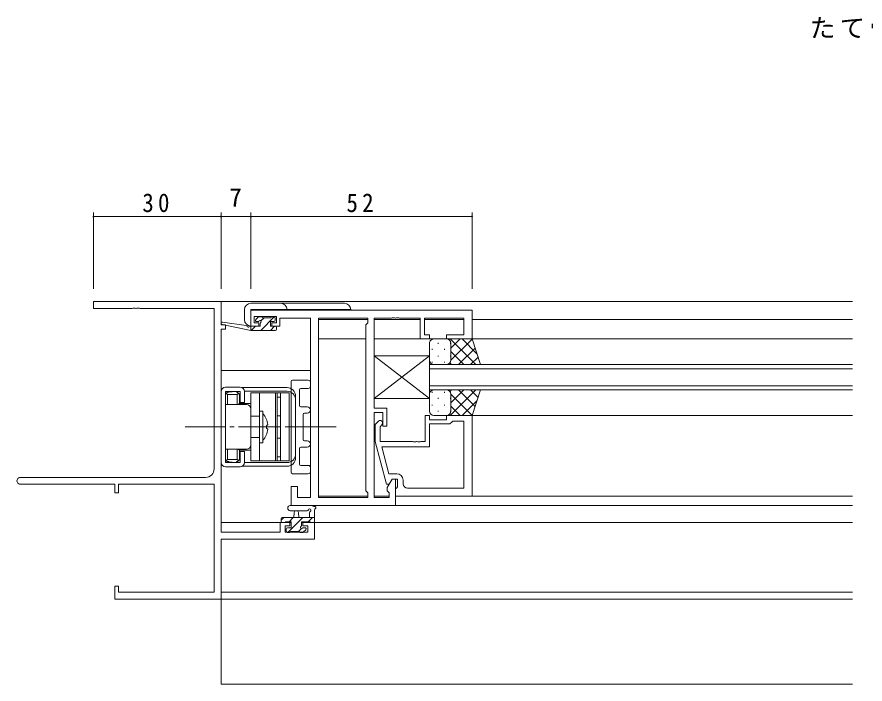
# Model space of a CAD drawing. Units: millimetres on the paper. Extents: x -397 to 397, y -282 to 282.
# Drawn here: x -34.9 to 164.5, y -175.7 to -18.7 of the extents above; entities that cross this region are included whole.
import ezdxf
from ezdxf.enums import TextEntityAlignment as Align

# ---------------------------------------------------------------- set-up
doc = ezdxf.new("R2010")
doc.units = ezdxf.units.MM
doc.linetypes.add('USER2', pattern=[13, 10, -1, 1, -1])
doc.linetypes.add('USER4', pattern=[4, 3, -1])
doc.layers.add('0-2_USER1', color=7, linetype='Continuous')
for name, color, linetype, lineweight in [('0-3_YKK_11', 7, 'Continuous', 18), ('0-4_YKK_12', 2, 'Continuous', 18), ('0-6_YKK_13', 4, 'Continuous', 18), ('0-7_YKK_D', 6, 'Continuous', 18)]:
    doc.layers.add(name, color=color, linetype=linetype, lineweight=lineweight)
doc.styles.add('ＭＳ ゴシック', font='')
doc.styles.get('ＭＳ ゴシック').set_extended_font_data('MS Gothic')

msp = doc.modelspace()

# ---------------------------------------------------------------- linework, layer by layer
at = {"layer": '0-3_YKK_11'}
for p, q in [((-16.88, -85.7), (13.12, -85.7)), ((-16.88, -87.33), (-16.88, -85.7)), ((13.12, -85.7), (13.12, -91.2)), ((-7.838, -87.33), (-16.88, -87.33)), ((-7.655, -87.21), (-7.838, -87.33)), ((-7.105, -87.21), (-7.655, -87.21)), ((-6.922, -87.33), (-7.105, -87.21)), ((-6.838, -87.33), (-6.922, -87.33)), ((-6.655, -87.21), (-6.838, -87.33)), ((-6.105, -87.21), (-6.655, -87.21)), ((-5.922, -87.33), (-6.105, -87.21)), ((11.49, -87.33), (-5.922, -87.33)), ((11.49, -125.07), (11.49, -87.33)), ((20.12, -91.5), (20.12, -87.7)), ((20.12, -87.7), (72.12, -87.7)), ((72.12, -87.7), (72.12, -94.5)), ((20.92, -89.2), (20.92, -90.7)), ((26.12, -89.2), (20.92, -89.2)), ((26.12, -90.7), (26.12, -89.2)), ((26.92, -89.63), (26.92, -90.43)), ((34.12, -89.63), (26.92, -89.63)), ((34.12, -131.77), (34.12, -89.63)), ((36.05, -131.77), (36.05, -89.63)), ((36.05, -89.63), (47.62, -89.63)), ((36.05, -131.77), (36.05, -89.63)), ((47.62, -89.63), (47.62, -90.7)), ((49.12, -89.63), (49.12, -110.8)), ((53.162, -89.63), (49.12, -89.63)), ((53.345, -89.51), (53.162, -89.63)), ((53.895, -89.51), (53.345, -89.51)), ((54.078, -89.63), (53.895, -89.51)), ((54.162, -89.63), (54.078, -89.63)), ((54.345, -89.51), (54.162, -89.63)), ((54.895, -89.51), (54.345, -89.51)), ((55.078, -89.63), (54.895, -89.51)), ((59.92, -89.63), (55.078, -89.63)), ((59.92, -94.5), (59.92, -89.63)), ((60.92, -89.63), (60.92, -93.5)), ((70.19, -89.63), (60.92, -89.63)), ((70.19, -93.5), (70.19, -89.63)), ((13.12, -91.2), (14.12, -91.2)), ((14.12, -91.2), (14.12, -92.2)), ((22.02, -91.5), (20.12, -91.5)), ((20.92, -90.7), (22.02, -90.7)), ((22.02, -90.7), (22.02, -91.5)), ((25.02, -90.7), (26.12, -90.7)), ((25.02, -91.5), (25.02, -90.7)), ((26.92, -91.5), (25.02, -91.5)), ((26.92, -90.43), (26.92, -91.5)), ((47.62, -90.7), (47.19, -91.13)), ((47.19, -91.13), (47.19, -130.27)), ((14.12, -92.2), (13.12, -92.2)), ((13.12, -92.2), (13.12, -139.97)), ((60.92, -93.5), (62.12, -93.5)), ((62.12, -93.5), (62.12, -94.5)), ((66.12, -93.5), (70.19, -93.5)), ((66.12, -94.5), (66.12, -93.5)), ((62.12, -94.5), (59.92, -94.5)), ((72.12, -94.5), (66.12, -94.5)), ((49.12, -110.8), (52.12, -110.8)), ((52.12, -110.8), (52.12, -115)), ((49.12, -111.8), (49.12, -131.77)), ((51.12, -111.8), (49.12, -111.8)), ((51.12, -115), (51.12, -111.8)), ((61.12, -112.5), (61.12, -118.6)), ((62.12, -112.5), (61.12, -112.5)), ((62.12, -113.5), (62.12, -112.5)), ((66.12, -113.5), (62.12, -113.5)), ((66.12, -112.5), (66.12, -113.5)), ((72.12, -112.5), (66.12, -112.5)), ((72.12, -131.5), (72.12, -112.5)), ((50.096, -113.876), (49.32, -114.651)), ((49.32, -114.651), (49.32, -118.597)), ((50.52, -115.149), (50.944, -114.724)), ((50.52, -118.6), (50.52, -115.149)), ((52.12, -115), (51.12, -115)), ((62.12, -114.5), (66.92, -114.5)), ((62.12, -119.9), (62.12, -114.5)), ((66.92, -114.5), (67.42, -114)), ((67.42, -114), (67.62, -113.8)), ((67.62, -113.8), (70.19, -113.8)), ((70.19, -113.8), (70.19, -129.57)), ((70.19, -113.8), (70.19, -129.57)), ((49.32, -118.597), (52.027, -128.7)), ((58.162, -118.6), (50.52, -118.6)), ((58.345, -118.72), (58.162, -118.6)), ((58.895, -118.72), (58.345, -118.72)), ((59.078, -118.6), (58.895, -118.72)), ((59.162, -118.6), (59.078, -118.6)), ((59.345, -118.72), (59.162, -118.6)), ((59.895, -118.72), (59.345, -118.72)), ((60.078, -118.6), (59.895, -118.72)), ((61.12, -118.6), (60.078, -118.6)), ((50.911, -119.9), (62.12, -119.9)), ((52.599, -126.2), (50.911, -119.9)), ((-34.065, -127.07), (9.49, -127.07)), ((52.19, -129.457), (53.32, -127.5)), ((54.42, -126.2), (52.599, -126.2)), ((52.627, -128.7), (53.32, -127.5)), ((53.32, -127.5), (54.12, -127.5)), ((53.32, -127.5), (54.62, -127.5)), ((54.12, -127.5), (54.12, -133.7)), ((54.62, -127.5), (54.62, -129.3)), ((-11.88, -128.7), (-34.065, -128.7)), ((-11.88, -130.7), (-11.88, -128.7)), ((-10.98, -128.7), (-10.98, -130.7)), ((11.49, -128.7), (-10.98, -128.7)), ((11.49, -154.07), (11.49, -128.7)), ((29.62, -129.2), (31.12, -129.2)), ((29.62, -133.7), (29.62, -129.2)), ((31.12, -129.2), (31.12, -131.77)), ((52.027, -128.7), (52.627, -128.7)), ((52.19, -130.27), (52.19, -129.457)), ((54.42, -129.5), (54.12, -129.8)), ((54.62, -129.3), (54.42, -129.5)), ((55.92, -128.57), (55.92, -127.7)), ((70.19, -129.57), (56.92, -129.57)), ((-10.98, -130.7), (-11.88, -130.7)), ((47.19, -130.27), (47.62, -130.7)), ((47.62, -130.7), (47.62, -131.77)), ((52.62, -130.7), (52.19, -130.27)), ((52.62, -131.77), (52.62, -130.7)), ((54.12, -129.8), (54.12, -131.5)), ((54.12, -131.5), (72.12, -131.5)), ((31.12, -131.77), (34.12, -131.77)), ((47.62, -131.77), (36.05, -131.77)), ((49.12, -131.77), (52.62, -131.77)), ((54.12, -133.7), (29.62, -133.7)), ((27.02, -137.7), (29.32, -137.7)), ((27.02, -139.97), (27.02, -137.7)), ((28.22, -138.5), (28.22, -139.97)), ((29.32, -138.5), (28.22, -138.5)), ((29.32, -137.7), (29.32, -138.5)), ((32.32, -137.7), (35.12, -137.7)), ((32.32, -138.5), (32.32, -137.7)), ((33.49, -138.5), (32.32, -138.5)), ((33.49, -139.97), (33.49, -138.5)), ((35.12, -137.7), (35.12, -141.6)), ((13.12, -139.97), (27.02, -139.97)), ((28.22, -139.97), (33.49, -139.97)), ((13.12, -141.6), (13.12, -155.7)), ((35.12, -141.6), (13.12, -141.6)), ((-11.88, -152.7), (-10.98, -152.7)), ((-11.88, -155.7), (-11.88, -152.7)), ((-10.98, -152.7), (-10.98, -154.07)), ((-10.98, -154.07), (11.49, -154.07)), ((13.12, -155.7), (-11.88, -155.7))]:
    msp.add_line(p, q, dxfattribs=at)
for centre, radius, start, end in [((50.52, -114.3), 0.6, 314.99999, 135.00001), ((9.49, -125.07), 2, 270.00001, 359.99999), ((-34.065, -127.885), 0.815, 89.99999, 270.00001), ((54.42, -127.7), 1.5, 0.00001, 89.99999), ((56.92, -128.57), 1, 180.00001, 269.99999)]:
    msp.add_arc(centre, radius, start, end, dxfattribs=at)
at = {"layer": '0-4_YKK_12'}
for p, q in [((12.82, -85.7), (161.62, -85.7)), ((47.618, -89.9), (36.051, -89.9)), ((59.918, -89.9), (49.121, -89.9)), ((70.188, -89.9), (60.921, -89.9)), ((72.12, -89.9), (161.62, -89.9)), ((47.19, -94.5), (36.05, -94.5)), ((49.12, -94.5), (161.62, -94.501)), ((62.12, -100.5), (161.62, -100.5)), ((62.12, -106.5), (62.12, -100.5)), ((62.12, -101.5), (161.62, -101.5)), ((13.12, -101.9), (34.12, -101.9)), ((62.12, -105.5), (161.62, -105.5)), ((62.12, -106.5), (161.62, -106.5)), ((71.62, -112.5), (161.62, -112.5)), ((47.618, -131.5), (36.051, -131.5)), ((52.618, -131.5), (49.121, -131.5)), ((54.12, -131.5), (161.62, -131.5)), ((53.82, -133.7), (161.62, -133.7)), ((13.12, -137.7), (29.62, -137.7)), ((32.02, -137.7), (161.62, -137.7)), ((13.12, -154.07), (161.62, -154.07)), ((12.82, -155.7), (161.62, -155.7)), ((13.12, -155.7), (13.12, -175.7)), ((13.12, -175.7), (161.62, -175.7))]:
    msp.add_line(p, q, dxfattribs=at)
at = {"layer": '0-6_YKK_13'}
for p, q in [((18.618, -87.58), (18.618, -89.98)), ((42.118, -86.08), (20.118, -86.08)), ((20.118, -87.58), (43.618, -87.58)), ((20.118, -91.48), (20.118, -87.58)), ((21.808, -89.388), (21.308, -89.888)), ((22.62, -89.3), (22.02, -89.3)), ((25.639, -89.325), (22.464, -92.5)), ((23.219, -89.5), (22.496, -90.223)), ((24.82, -89.5), (22.82, -89.5)), ((25.52, -89.3), (25.02, -89.3)), ((25.82, -90.1), (25.82, -89.6)), ((20.122, -92.5), (13.361, -91.094)), ((19.008, -91.327), (13.466, -90.503)), ((20.122, -91.5), (20.035, -91.486)), ((20.122, -92.5), (20.122, -91.5)), ((22.32, -91.5), (20.122, -91.5)), ((21.219, -91.5), (20.219, -92.5)), ((21.52, -90.4), (21.859, -90.4)), ((22.32, -90.861), (22.32, -91.5)), ((25.709, -91.5), (24.709, -92.5)), ((24.72, -90.4), (25.52, -90.4)), ((24.72, -91.5), (24.72, -90.4)), ((25.82, -91.5), (24.72, -91.5)), ((25.82, -92.5), (20.122, -92.5)), ((26.12, -92.2), (26.12, -91.8)), ((62.12, -99.5), (62.12, -95.5)), ((63.12, -94.5), (66.12, -94.5)), ((64.2, -95.42), (64.2, -95.62)), ((72.12, -94.5), (66.12, -94.5)), ((66.433, -94.55), (66.483, -94.5)), ((66.988, -94.5), (72.988, -100.5)), ((67.03, -95.42), (67.03, -95.62)), ((67.12, -96.692), (69.312, -94.5)), ((67.12, -99.52), (72.125, -94.515)), ((67.12, -95.5), (67.12, -99.5)), ((67.12, -95.5), (67.12, -99.5)), ((69.816, -94.5), (73.271, -97.955)), ((74.12, -100.5), (72.12, -94.5)), ((62.785, -96.835), (62.785, -97.035)), ((65.615, -96.835), (65.615, -97.035)), ((67.12, -97.46), (70.16, -100.5)), ((68.968, -100.5), (72.832, -96.636)), ((62.12, -98.5), (49.12, -98.5)), ((49.12, -98.5), (49.12, -108.5)), ((62.12, -98.5), (49.12, -108.5)), ((62.12, -108.5), (49.12, -98.5)), ((62.12, -98.5), (62.12, -108.5)), ((64.2, -98.45), (64.2, -98.65)), ((67.03, -98.45), (67.03, -98.65)), ((71.797, -100.5), (73.539, -98.758)), ((62.785, -99.865), (62.785, -100.065)), ((66.12, -100.5), (63.12, -100.5)), ((65.615, -99.865), (65.615, -100.065)), ((66.12, -100.5), (74.12, -100.5)), ((66.14, -100.5), (66.14, -100.5)), ((66.925, -100.093), (67.331, -100.5)), ((29.62, -104.5), (29.62, -125.9)), ((33.62, -104.2), (29.92, -104.2)), ((34.12, -105.63), (34.12, -104.7)), ((13.12, -123.55), (13.12, -106.85)), ((14.12, -105.85), (17.62, -105.85)), ((17.62, -106.85), (14.12, -106.85)), ((14.12, -123.55), (14.12, -106.85)), ((14.62, -107.55), (14.325, -107.255)), ((16.92, -107.55), (14.62, -107.55)), ((14.62, -107.55), (14.62, -109.95)), ((14.82, -107.05), (14.92, -107.05)), ((14.92, -106.95), (15.72, -106.95)), ((14.92, -107.05), (14.92, -106.95)), ((15.72, -106.85), (15.72, -106.95)), ((15.72, -106.85), (16.72, -106.85)), ((16.72, -106.85), (16.72, -107.05)), ((16.92, -107.55), (17.215, -107.255)), ((16.92, -109.95), (16.92, -107.55)), ((17.62, -106.85), (17.62, -109.45)), ((28.62, -105.95), (18.056, -105.95)), ((28.62, -106.8), (18.608, -106.8)), ((18.62, -109.45), (18.62, -106.85)), ((20.12, -107.2), (26.32, -107.2)), ((20.12, -123.2), (20.12, -107.2)), ((22.12, -123.2), (22.12, -107.2)), ((25.92, -123.2), (25.92, -107.2)), ((25.92, -107.2), (29.12, -107.2)), ((26.32, -107.2), (26.32, -123.2)), ((27.12, -123.2), (27.12, -107.2)), ((29.12, -107.2), (29.12, -123.2)), ((31.55, -110.15), (31.55, -106.43)), ((31.85, -106.13), (33.62, -106.13)), ((62.12, -107.5), (62.12, -111.5)), ((62.785, -107.135), (62.785, -106.935)), ((66.12, -106.5), (63.12, -106.5)), ((65.615, -107.135), (65.615, -106.935)), ((66.12, -106.5), (74.12, -106.5)), ((66.14, -106.5), (66.14, -106.5)), ((66.925, -106.907), (67.331, -106.5)), ((66.988, -112.5), (72.988, -106.5)), ((67.12, -109.54), (70.16, -106.5)), ((67.12, -107.48), (72.125, -112.485)), ((67.12, -111.5), (67.12, -107.5)), ((67.12, -111.5), (67.12, -107.5)), ((68.968, -106.5), (72.832, -110.364)), ((71.797, -106.5), (73.539, -108.242)), ((74.12, -106.5), (72.12, -112.5)), ((14.12, -122.65), (14.12, -107.75)), ((17.42, -109.7), (17.42, -107.75)), ((18.62, -109.45), (17.62, -109.45)), ((26.32, -108.2), (27.12, -108.2)), ((26.32, -122.2), (26.32, -108.2)), ((27.12, -108.2), (27.12, -122.2)), ((30.62, -107.95), (30.62, -122.45)), ((49.12, -108.5), (62.12, -108.5)), ((64.2, -108.55), (64.2, -108.35)), ((67.03, -108.55), (67.03, -108.35)), ((69.816, -112.5), (73.271, -109.045)), ((19.12, -109.95), (14.12, -109.95)), ((17.42, -109.7), (17.17, -109.95)), ((17.42, -109.7), (20.12, -109.7)), ((18.62, -109.7), (18.37, -109.95)), ((18.62, -109.7), (18.62, -109.95)), ((20.12, -110.95), (20.12, -119.45)), ((22.115, -111.45), (22.92, -111.45)), ((22.12, -112.7), (22.12, -111.45)), ((22.92, -111.45), (22.92, -118.95)), ((33.37, -110.45), (31.85, -110.45)), ((62.785, -110.165), (62.785, -109.965)), ((64.2, -111.58), (64.2, -111.38)), ((65.615, -110.165), (65.615, -109.965)), ((67.03, -111.58), (67.03, -111.38)), ((67.12, -110.308), (69.312, -112.5)), ((32.42, -118.15), (32.42, -112.25)), ((32.72, -111.95), (33.37, -111.95)), ((63.12, -112.5), (66.12, -112.5)), ((72.12, -112.5), (66.12, -112.5)), ((66.433, -112.45), (66.483, -112.5)), ((24.117, -114.653), (23.82, -114.95)), ((30.62, -115.2), (29.12, -115.2)), ((22.92, -118.95), (22.115, -118.95)), ((22.12, -118.95), (22.12, -117.7)), ((33.37, -118.45), (32.72, -118.45)), ((19.12, -120.45), (14.12, -120.45)), ((14.62, -120.45), (14.62, -122.85)), ((16.92, -120.45), (16.92, -122.85)), ((17.42, -120.7), (17.17, -120.45)), ((17.42, -120.7), (20.12, -120.7)), ((17.42, -122.65), (17.42, -120.7)), ((17.62, -120.95), (17.62, -123.55)), ((18.62, -120.95), (17.62, -120.95)), ((18.37, -120.45), (18.62, -120.7)), ((18.62, -120.45), (18.62, -120.7)), ((18.62, -123.55), (18.62, -120.95)), ((31.55, -123.97), (31.55, -120.25)), ((31.85, -119.95), (33.37, -119.95)), ((17.62, -123.55), (14.12, -123.55)), ((14.62, -122.85), (14.325, -123.145)), ((16.92, -122.85), (14.62, -122.85)), ((14.82, -123.35), (14.92, -123.35)), ((14.92, -123.35), (14.92, -123.45)), ((14.92, -123.45), (15.72, -123.45)), ((15.72, -123.55), (15.72, -123.45)), ((15.72, -123.55), (16.72, -123.55)), ((16.72, -123.55), (16.72, -123.35)), ((16.92, -122.85), (17.215, -123.145)), ((28.62, -123.6), (18.608, -123.6)), ((26.32, -123.2), (20.12, -123.2)), ((29.12, -123.2), (25.92, -123.2)), ((27.12, -122.2), (26.32, -122.2)), ((17.62, -124.55), (14.12, -124.55)), ((28.62, -124.45), (18.056, -124.45)), ((33.62, -124.27), (31.85, -124.27)), ((34.12, -125.7), (34.12, -124.77)), ((29.92, -126.2), (33.62, -126.2)), ((29.392, -133.7), (34.554, -133.7)), ((29.392, -134.9), (33.353, -134.903)), ((30.22, -136.5), (30.322, -135.356)), ((31.42, -136.5), (31.318, -135.356)), ((33.92, -135.32), (33.92, -136.5)), ((35.12, -137.4), (35.12, -134.72)), ((27.22, -137.136), (27.856, -136.5)), ((27.22, -136.8), (27.22, -137.4)), ((35.12, -136.5), (27.52, -136.5)), ((28.32, -137.5), (29.62, -137.5)), ((28.846, -140), (32.346, -136.5)), ((29.101, -137.5), (30.101, -136.5)), ((29.62, -137.5), (29.62, -138.9)), ((32.02, -137.5), (34.02, -137.5)), ((32.02, -138.439), (32.02, -137.5)), ((33.591, -137.5), (34.591, -136.5)), ((27.52, -137.7), (28.12, -137.7)), ((28.42, -139.2), (28.42, -139.7)), ((29.62, -138.9), (28.72, -138.9)), ((31.291, -139.8), (31.951, -139.14)), ((32.82, -138.9), (32.481, -138.9)), ((32.532, -139.912), (33.032, -139.412)), ((34.22, -137.7), (34.82, -137.7)), ((28.72, -140), (29.22, -140)), ((29.42, -139.8), (31.52, -139.8)), ((31.72, -140), (32.32, -140))]:
    msp.add_line(p, q, dxfattribs=at)
at = {"layer": '0-6_YKK_13', "linetype": 'USER4'}
for p, q in [((22.12, -112.7), (20.12, -112.7)), ((26.32, -112.6), (27.12, -112.6)), ((22.12, -117.7), (20.12, -117.7)), ((26.32, -117.8), (27.12, -117.8))]:
    msp.add_line(p, q, dxfattribs=at)
at = {"layer": '0-6_YKK_13', "linetype": 'USER2'}
msp.add_line((40.2, -115.2), (4.711, -115.2), dxfattribs=at)
at = {"layer": '0-6_YKK_13'}
msp.add_lwpolyline([(24.117, -115.747), (23.82, -115.45), (23.82, -114.95)], dxfattribs=at)
for centre, radius, start, end in [((20.118, -87.58), 1.5, 90, 180), ((27.118, -87.58), 1.5, 0, 90), ((42.118, -87.58), 1.5, 0, 90), ((22.02, -89.6), 0.3, 90, 135), ((22.62, -89.5), 0.2, 0, 90), ((25.02, -89.5), 0.2, 90, 180), ((25.52, -89.6), 0.3, 0, 90), ((13.422, -90.8), 0.3, 81.55064, 258.25019), ((20.118, -89.98), 1.5, 180, 270), ((18.964, -91.623), 0.3, 21.55064, 81.55064), ((19.522, -91.403), 0.3, 201.55064, 320.80246), ((19.987, -91.782), 0.3, 80.80246, 140.80246), ((21.52, -90.1), 0.3, 135, 270), ((21.859, -90.1), 0.3, 270, 326.94427), ((22.32, -90.4), 0.25, 303.05573, 146.94427), ((22.62, -90.861), 0.3, 123.05573, 180), ((25.52, -90.1), 0.3, 270, 0), ((25.82, -91.8), 0.3, 0, 90), ((25.82, -92.2), 0.3, 270, 0), ((63.12, -95.5), 1, 89.9999, 179.9999), ((66.12, -95.5), 1, 359.9999, 89.9999), ((66.12, -95.5), 1, 359.9999, 89.9999), ((63.12, -99.5), 1, 179.9999, 269.9999), ((66.12, -99.5), 1, 269.9999, 359.9999), ((66.12, -99.5), 1, 269.9999, 359.9999), ((29.92, -104.5), 0.3, 90, 180), ((33.62, -104.7), 0.5, 0, 90), ((33.62, -105.63), 0.5, 270, 0), ((14.12, -106.85), 1, 90, 180), ((14.82, -107.75), 0.7, 90, 180), ((16.72, -107.75), 0.7, 0, 90), ((17.62, -106.85), 1, 0, 90), ((28.62, -107.95), 2, 0, 90), ((28.62, -108.8), 2, 0, 90), ((31.85, -106.43), 0.3, 90, 180), ((63.12, -107.5), 1, 90.0001, 180.0001), ((66.12, -107.5), 1, 0.0001, 90.0001), ((66.12, -107.5), 1, 0.0001, 90.0001), ((19.12, -110.95), 1, 0, 90), ((31.85, -110.15), 0.3, 180, 270), ((33.37, -111.2), 0.75, 270, 90), ((63.12, -111.5), 1, 180.0001, 270.0001), ((66.12, -111.5), 1, 270.0001, 0.0001), ((66.12, -111.5), 1, 270.0001, 0.0001), ((19.54, -115.2), 4.61, 6.81933, 42.84561), ((32.72, -112.25), 0.3, 90, 180), ((19.54, -115.2), 4.61, 317.15439, 353.18067), ((19.12, -119.45), 1, 270, 0), ((32.72, -118.15), 0.3, 180, 270), ((33.37, -119.2), 0.75, 270, 90), ((28.62, -121.6), 2, 270, 0), ((31.85, -120.25), 0.3, 90, 180), ((14.12, -123.55), 1, 180, 270), ((14.82, -122.65), 0.7, 180, 270), ((16.72, -122.65), 0.7, 270, 0), ((17.62, -123.55), 1, 270, 0), ((28.62, -122.45), 2, 270, 0), ((31.85, -123.97), 0.3, 180, 270), ((33.62, -124.77), 0.5, 0, 90), ((29.92, -125.9), 0.3, 180, 270), ((33.62, -125.7), 0.5, 270, 0), ((29.392, -134.3), 0.6, 89.95977, 269.95977), ((30.82, -135.4), 0.5, 5.09207, 174.90793), ((33.353, -134.603), 0.3, 269.95977, 340.81024), ((33.92, -134.8), 0.3, 300, 160.81024), ((34.22, -135.32), 0.3, 120, 180), ((34.554, -134), 0.3, 40.52878, 90), ((35.01, -133.61), 0.3, 220.52878, 280.52878), ((35.12, -134.2), 0.3, 300, 100.52878), ((35.42, -134.72), 0.3, 120, 180), ((27.52, -136.8), 0.3, 90, 180), ((27.52, -137.4), 0.3, 180, 270), ((28.12, -137.5), 0.2, 270, 0), ((34.22, -137.5), 0.2, 180, 270), ((34.82, -137.4), 0.3, 270, 0), ((28.72, -139.2), 0.3, 90, 180), ((32.02, -138.9), 0.25, 123.05573, 326.94427), ((31.72, -138.439), 0.3, 303.05573, 0), ((32.481, -139.2), 0.3, 90, 146.94427), ((32.82, -139.2), 0.3, 315, 90), ((28.72, -139.7), 0.3, 180, 270), ((29.22, -139.8), 0.2, 270, 0), ((31.72, -139.8), 0.2, 180, 270), ((32.32, -139.7), 0.3, 270, 315)]:
    msp.add_arc(centre, radius, start, end, dxfattribs=at)
at = {"layer": '0-7_YKK_D'}
for p, q in [((-16.88, -82.7), (-16.88, -64.7)), ((13.12, -65.7), (-16.88, -65.7)), ((13.12, -82.7), (13.12, -64.7)), ((13.12, -82.7), (13.12, -64.7)), ((13.12, -65.7), (20.12, -65.7)), ((20.12, -82.7), (20.12, -64.7)), ((20.12, -82.7), (20.12, -64.7)), ((20.12, -65.7), (72.12, -65.7)), ((72.12, -82.7), (72.12, -64.7))]:
    msp.add_line(p, q, dxfattribs=at)
for centre, start, end in [((-16.88, -65.7), 0, 180), ((-16.88, -65.7), 180, 0), ((13.12, -65.7), 0, 180), ((13.12, -65.7), 0, 180), ((13.12, -65.7), 180, 0), ((13.12, -65.7), 180, 0), ((20.12, -65.7), 0, 180), ((20.12, -65.7), 0, 180), ((20.12, -65.7), 180, 0), ((20.12, -65.7), 180, 0), ((72.12, -65.7), 0, 180), ((72.12, -65.7), 180, 0)]:
    msp.add_arc(centre, 0.106, start, end, dxfattribs=at)

# ---------------------------------------------------------------- texts
at = {"layer": '0-2_USER1', "insert": (151.549, -23.98), "char_height": 4.399, "attachment_point": 7, "style": 'ＭＳ ゴシック'}
msp.add_mtext('\\T1.17;たて骨', dxfattribs=at)
at = {"layer": '0-7_YKK_D', "color": 7, "style": 'ＭＳ ゴシック'}
msp.add_text('7', height=4.399, dxfattribs=at).set_placement((15.02, -64.7), align=Align.BOTTOM_LEFT)
at = {"layer": '0-7_YKK_D', "color": 7, "char_height": 4.399, "attachment_point": 7, "style": 'ＭＳ ゴシック'}
for s, insert in [('\\T1.37;\\W0.9;30', (-5.4, -64.7)), ('\\T1.37;\\W0.9;52', (42.6, -64.7))]:
    msp.add_mtext(s, dxfattribs=dict(at, insert=insert))

doc.saveas('drawing.dxf')
